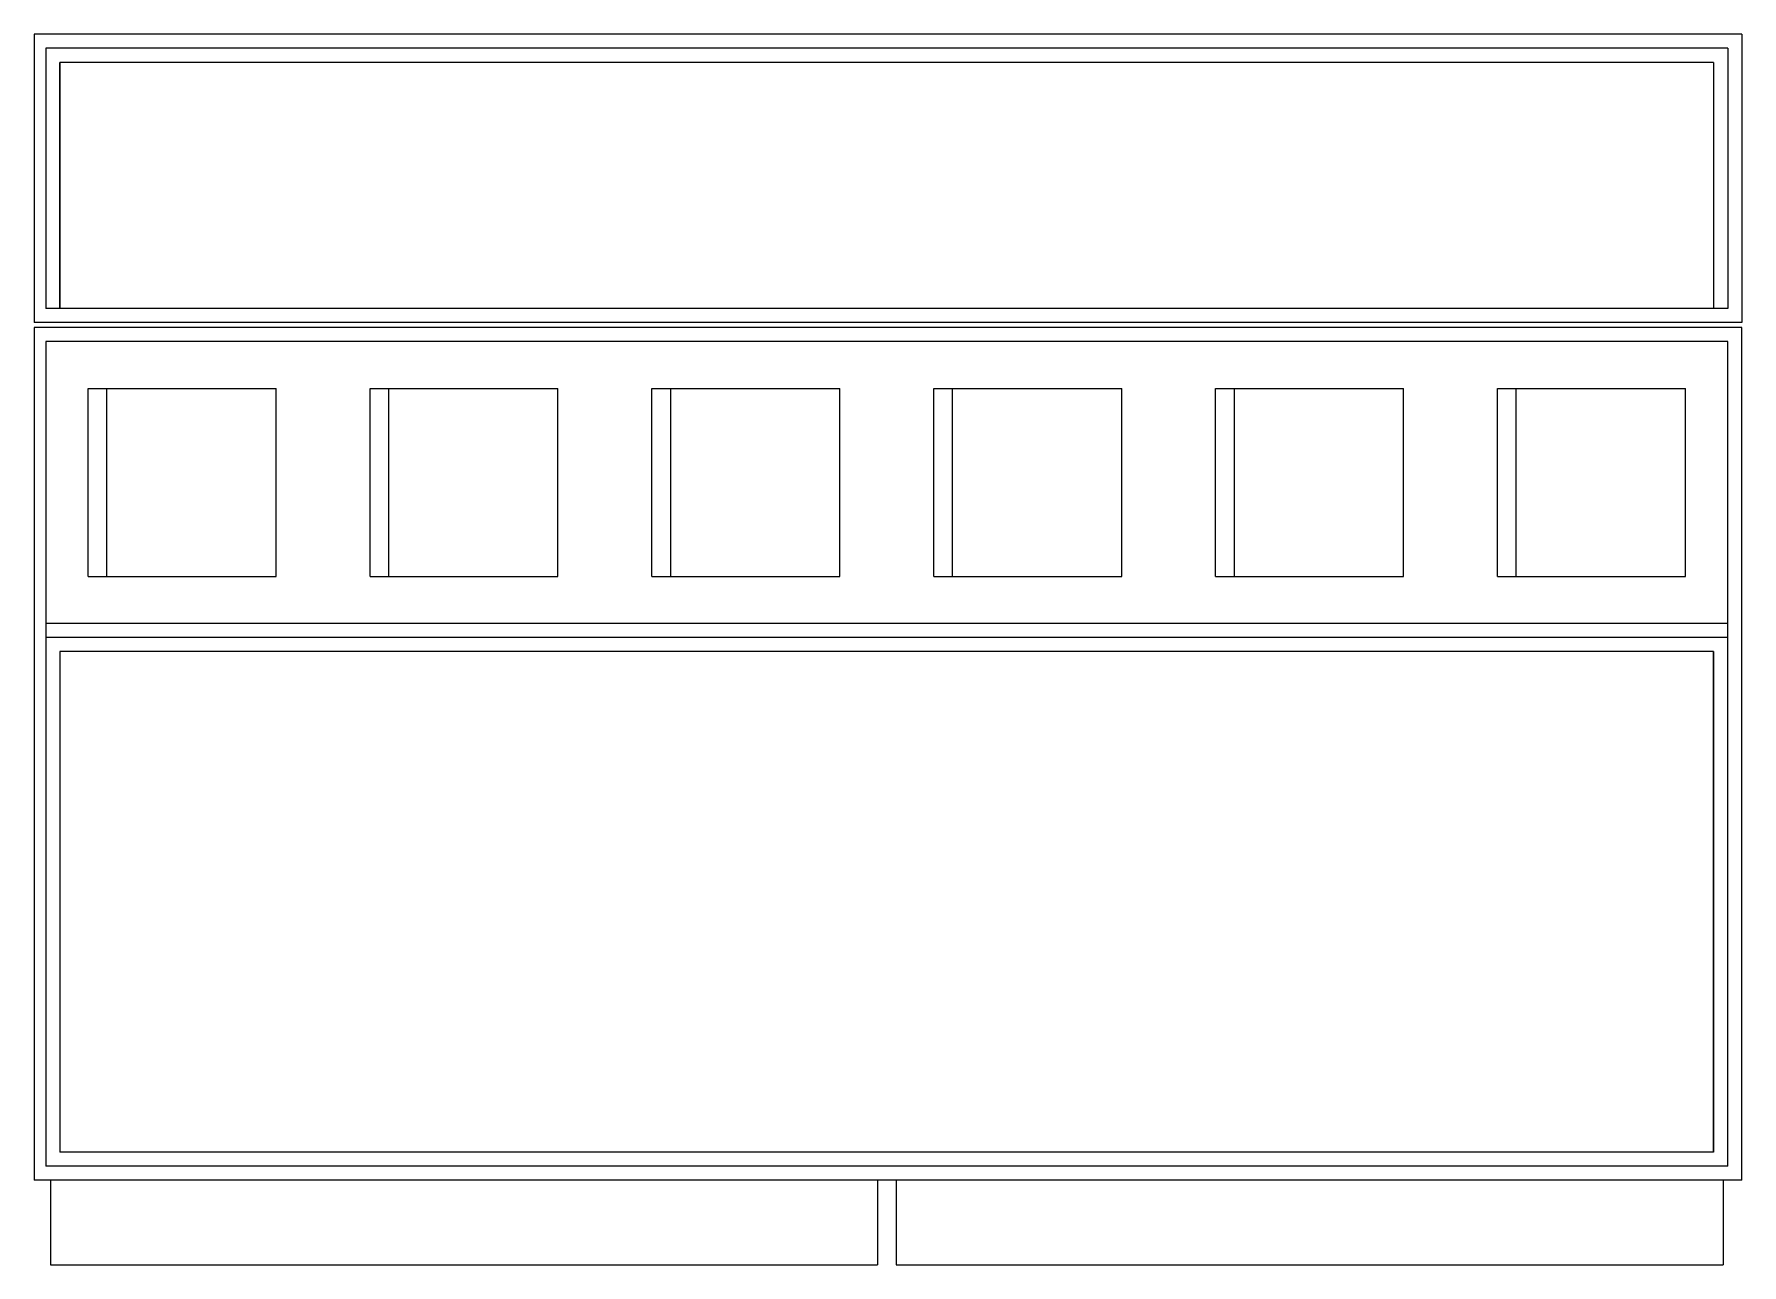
# Model space of a CAD drawing. Header units: millimetres. Extents: x 2280 to 2568, y 1267 to 1403.
# Drawn here: x 2342.5 to 2360.67, y 1278.18 to 1291.27 of the extents above; entities that cross this region are included whole.
import ezdxf

# ---------------------------------------------------------------- set-up
doc = ezdxf.new("R2010")
doc.units = ezdxf.units.MM
doc.layers.add('ALV', color=2, linetype='Continuous')
doc.layers.add('ESQ', color=1, linetype='Continuous')

msp = doc.modelspace()

# ---------------------------------------------------------------- linework, layer by layer
at = {"layer": 'ALV'}
for p, q in [((2360.672, 1291.272), (2342.497, 1291.272)), ((2342.497, 1291.272), (2342.497, 1288.203)), ((2360.672, 1291.272), (2360.672, 1288.203)), ((2360.522, 1291.122), (2342.622, 1291.122)), ((2342.622, 1291.122), (2342.622, 1288.353)), ((2360.372, 1290.972), (2342.772, 1290.972)), ((2342.772, 1290.972), (2342.772, 1288.353)), ((2342.772, 1288.353), (2342.772, 1290.972)), ((2360.372, 1290.972), (2360.372, 1288.353)), ((2360.522, 1291.122), (2360.522, 1288.353)), ((2360.522, 1288.353), (2342.622, 1288.353)), ((2360.672, 1288.203), (2342.497, 1288.203)), ((2360.672, 1288.153), (2342.497, 1288.153)), ((2342.497, 1288.153), (2342.497, 1279.078)), ((2360.672, 1279.078), (2360.672, 1288.153)), ((2342.622, 1288.003), (2342.622, 1279.228)), ((2360.522, 1288.003), (2342.622, 1288.003)), ((2360.522, 1279.228), (2360.522, 1288.003)), ((2343.072, 1285.503), (2343.072, 1287.503)), ((2343.072, 1287.503), (2345.072, 1287.503)), ((2343.272, 1285.503), (2343.272, 1287.503)), ((2345.072, 1285.503), (2345.072, 1287.503)), ((2346.072, 1285.503), (2346.072, 1287.503)), ((2346.072, 1287.503), (2348.072, 1287.503)), ((2346.272, 1285.503), (2346.272, 1287.503)), ((2348.072, 1285.503), (2348.072, 1287.503)), ((2349.072, 1285.503), (2349.072, 1287.503)), ((2349.072, 1287.503), (2351.072, 1287.503)), ((2349.272, 1285.503), (2349.272, 1287.503)), ((2351.072, 1285.503), (2351.072, 1287.503)), ((2352.072, 1285.503), (2352.072, 1287.503)), ((2352.072, 1287.503), (2354.072, 1287.503)), ((2352.072, 1285.503), (2352.072, 1287.503)), ((2352.072, 1287.503), (2354.072, 1287.503)), ((2352.272, 1285.503), (2352.272, 1287.503)), ((2352.272, 1285.503), (2352.272, 1287.503)), ((2354.072, 1285.503), (2354.072, 1287.503)), ((2354.072, 1285.503), (2354.072, 1287.503)), ((2355.072, 1285.503), (2355.072, 1287.503)), ((2355.072, 1287.503), (2357.072, 1287.503)), ((2355.072, 1285.503), (2355.072, 1287.503)), ((2355.072, 1287.503), (2357.072, 1287.503)), ((2355.272, 1285.503), (2355.272, 1287.503)), ((2355.272, 1285.503), (2355.272, 1287.503)), ((2357.072, 1285.503), (2357.072, 1287.503)), ((2357.072, 1285.503), (2357.072, 1287.503)), ((2358.072, 1285.503), (2358.072, 1287.503)), ((2358.072, 1287.503), (2360.072, 1287.503)), ((2358.072, 1285.503), (2358.072, 1287.503)), ((2358.072, 1287.503), (2360.072, 1287.503)), ((2358.272, 1285.503), (2358.272, 1287.503)), ((2358.272, 1285.503), (2358.272, 1287.503)), ((2360.072, 1285.503), (2360.072, 1287.503)), ((2360.072, 1285.503), (2360.072, 1287.503)), ((2343.072, 1285.503), (2345.072, 1285.503)), ((2346.072, 1285.503), (2348.072, 1285.503)), ((2349.072, 1285.503), (2351.072, 1285.503)), ((2352.072, 1285.503), (2354.072, 1285.503)), ((2352.072, 1285.503), (2354.072, 1285.503)), ((2355.072, 1285.503), (2357.072, 1285.503)), ((2355.072, 1285.503), (2357.072, 1285.503)), ((2358.072, 1285.503), (2360.072, 1285.503)), ((2358.072, 1285.503), (2360.072, 1285.503)), ((2360.522, 1285.003), (2342.622, 1285.003)), ((2360.522, 1284.853), (2342.622, 1284.853)), ((2360.372, 1284.703), (2342.772, 1284.703)), ((2342.772, 1284.703), (2342.772, 1279.378)), ((2360.372, 1279.378), (2360.372, 1284.703)), ((2360.372, 1284.703), (2360.372, 1279.378)), ((2360.372, 1279.378), (2342.772, 1279.378)), ((2360.522, 1279.228), (2342.622, 1279.228)), ((2360.672, 1279.078), (2342.497, 1279.078)), ((2342.672, 1279.078), (2342.672, 1278.178)), ((2351.472, 1279.078), (2351.472, 1278.178)), ((2351.672, 1279.078), (2351.672, 1278.178)), ((2360.472, 1279.078), (2360.472, 1278.178)), ((2342.672, 1278.178), (2351.472, 1278.178)), ((2351.672, 1278.178), (2360.472, 1278.178))]:
    msp.add_line(p, q, dxfattribs=at)
at = {"layer": 'ESQ'}
msp.add_line((2360.472, 1279.078), (2360.472, 1279.028), dxfattribs=at)

doc.saveas('drawing.dxf')
